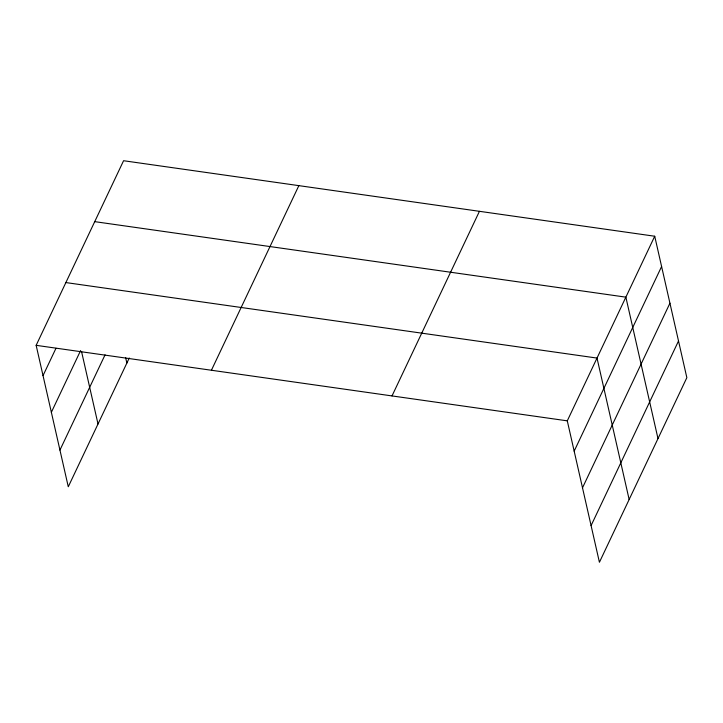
<?xml version="1.0" encoding="UTF-8"?>
<svg xmlns="http://www.w3.org/2000/svg" width="723" height="723" viewBox="0 0 723 723"><rect width="100%" height="100%" fill="white"/><g stroke="black" fill="none" stroke-linecap="round" stroke-linejoin="round"><path stroke-width="1.08" d="M129.263 358.002L68.278 486.769L36.15 345.332L123.579 160.723L654.722 236.231L686.85 377.668L599.421 562.277L567.284 420.84L654.722 236.231M43.028 375.626L55.978 348.287M51.36 412.3L80.615 350.547M59.946 450.086L105.061 354.83M211.423 370.248L298.852 185.648M392.011 395.924L479.439 211.315M574.17 451.134L661.599 266.525M582.503 487.808L669.932 303.199M591.089 525.594L678.517 340.985M94.731 221.645L625.865 297.153L657.993 438.59M65.874 282.566L597.017 358.075L629.146 499.503M36.15 345.332L567.284 420.84M125.639 357.686L126.859 363.082M81.582 351.694L98.012 423.994"/></g></svg>
